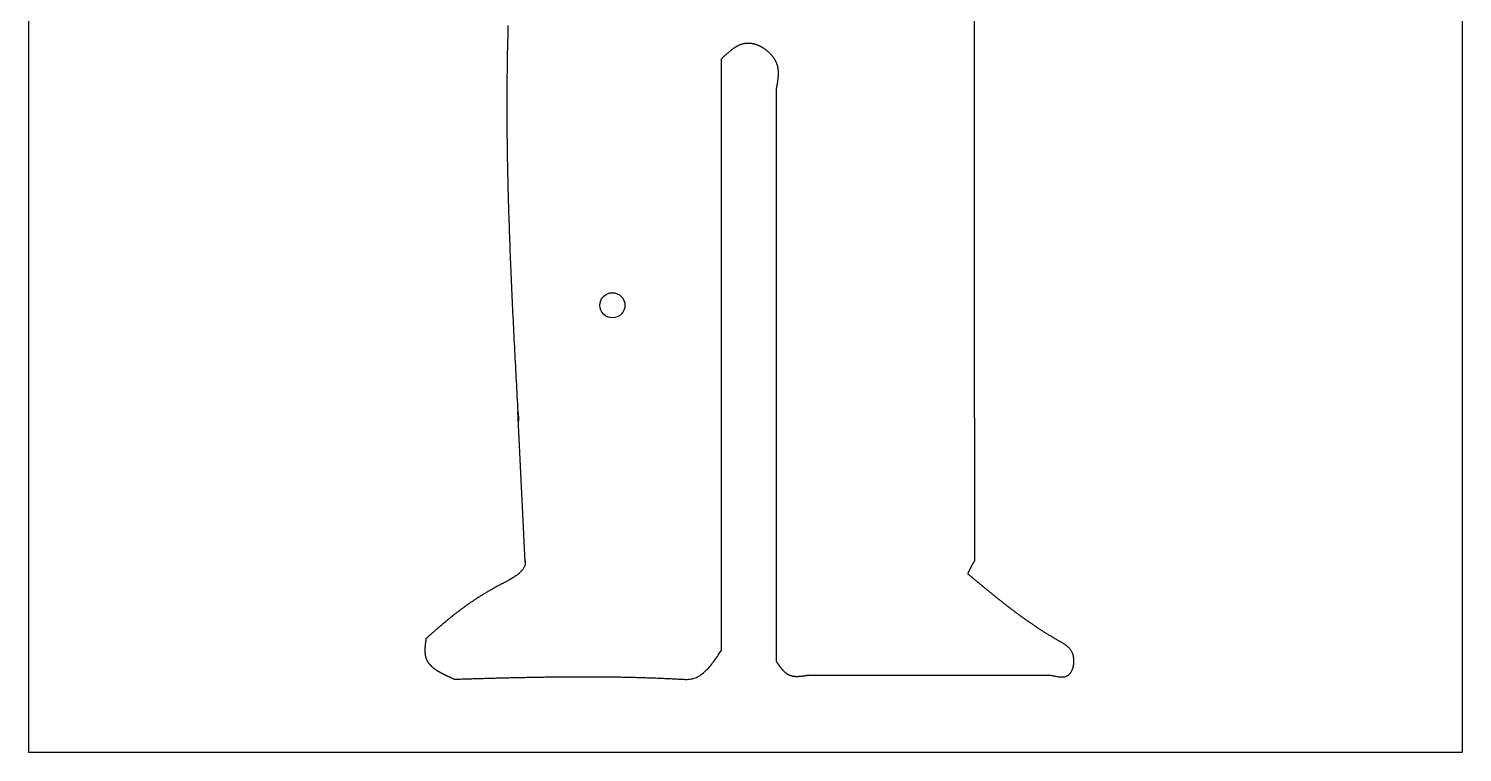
# Model space of a CAD drawing. Header units: millimetres. Extents: x 111 to 2999, y 81 to 1941.
# Drawn here: x 1313 to 1883, y 1040 to 1327 of the extents above; entities that cross this region are included whole.
import ezdxf

# ---------------------------------------------------------------- set-up
doc = ezdxf.new("R2010")
doc.units = ezdxf.units.MM
doc.layers.add('RANGO', color=6, linetype='Continuous')

msp = doc.modelspace()

# ---------------------------------------------------------------- linework, layer by layer
for p, q in [((1688.79, 1172.58), (1688.79, 1516.53)), ((1588.01, 1315.21), (1588.01, 1079.9)), ((1609.94, 1303.42), (1609.94, 1075.72)), ((1510.18, 1115.27), (1507.19, 1175.04)), ((1688.79, 1172.58), (1688.79, 1115.72)), ((1622.93, 1070.32), (1718.68, 1070.32))]:
    msp.add_line(p, q)
msp.add_lwpolyline([(1312.73, 1939.57), (1882.73, 1939.57), (1882.73, 1039.57), (1312.73, 1039.57)], close=True)
for points in [[(1503.3, 1328.57, 0), (1503.25, 1327.04, 0), (1503.21, 1325.51, 0), (1503.17, 1323.98, 0), (1503.13, 1322.45, 0), (1503.09, 1320.92, 0), (1503.06, 1319.4, 0), (1503.03, 1317.87, 0), (1503, 1316.34, 0), (1502.97, 1314.82, 0), (1502.95, 1313.29, 0), (1502.93, 1311.76, 0), (1502.91, 1310.24, 0), (1502.89, 1308.71, 0), (1502.88, 1307.19, 0), (1502.86, 1305.66, 0), (1502.85, 1304.14, 0), (1502.84, 1302.61, 0), (1502.84, 1301.09, 0), (1502.83, 1299.56, 0), (1502.83, 1298.04, 0), (1502.83, 1296.51, 0), (1502.83, 1294.99, 0), (1502.84, 1293.47, 0), (1502.84, 1291.94, 0), (1502.85, 1290.42, 0), (1502.86, 1288.9, 0), (1502.87, 1287.37, 0), (1502.88, 1285.85, 0), (1502.9, 1284.33, 0), (1502.92, 1282.81, 0), (1502.94, 1281.28, 0), (1502.96, 1279.76, 0), (1502.98, 1278.24, 0), (1503, 1276.72, 0), (1503.03, 1275.2, 0), (1503.06, 1273.68, 0), (1503.08, 1272.16, 0), (1503.12, 1270.64, 0), (1503.15, 1269.11, 0), (1503.18, 1267.59, 0), (1503.22, 1266.07, 0), (1503.25, 1264.55, 0), (1503.29, 1263.03, 0), (1503.33, 1261.51, 0), (1503.37, 1259.99, 0), (1503.42, 1258.47, 0), (1503.46, 1256.95, 0), (1503.5, 1255.44, 0), (1503.55, 1253.92, 0), (1503.6, 1252.4, 0), (1503.65, 1250.88, 0), (1503.7, 1249.36, 0), (1503.75, 1247.84, 0), (1503.8, 1246.32, 0), (1503.86, 1244.8, 0), (1503.91, 1243.29, 0), (1503.97, 1241.77, 0), (1504.03, 1240.25, 0), (1504.09, 1238.73, 0), (1504.15, 1237.21, 0), (1504.21, 1235.7, 0), (1504.27, 1234.18, 0), (1504.33, 1232.66, 0), (1504.39, 1231.14, 0), (1504.46, 1229.62, 0), (1504.52, 1228.11, 0), (1504.59, 1226.59, 0), (1504.66, 1225.07, 0), (1504.73, 1223.56, 0), (1504.8, 1222.04, 0), (1504.86, 1220.52, 0), (1504.94, 1219.01, 0), (1505.01, 1217.49, 0), (1505.08, 1215.97, 0), (1505.15, 1214.46, 0), (1505.22, 1212.94, 0), (1505.3, 1211.42, 0), (1505.37, 1209.91, 0), (1505.45, 1208.39, 0), (1505.52, 1206.87, 0), (1505.6, 1205.36, 0), (1505.68, 1203.84, 0), (1505.75, 1202.33, 0), (1505.83, 1200.81, 0), (1505.91, 1199.29, 0), (1505.99, 1197.78, 0), (1506.07, 1196.26, 0), (1506.14, 1194.75, 0), (1506.22, 1193.23, 0), (1506.3, 1191.71, 0), (1506.38, 1190.2, 0), (1506.46, 1188.68, 0), (1506.54, 1187.17, 0), (1506.62, 1185.65, 0), (1506.71, 1184.14, 0), (1506.79, 1182.62, 0), (1506.87, 1181.1, 0), (1506.95, 1179.59, 0), (1507.03, 1178.07, 0), (1507.11, 1176.56, 0), (1507.19, 1175.04, 0)], [(1588.02, 1315.22, 0), (1588.17, 1315.36, 0), (1588.32, 1315.51, 0), (1588.48, 1315.66, 0), (1588.63, 1315.8, 0), (1588.78, 1315.95, 0), (1588.94, 1316.09, 0), (1589.09, 1316.24, 0), (1589.24, 1316.38, 0), (1589.4, 1316.53, 0), (1589.55, 1316.67, 0), (1589.7, 1316.81, 0), (1589.86, 1316.95, 0), (1590.01, 1317.1, 0), (1590.17, 1317.24, 0), (1590.32, 1317.38, 0), (1590.48, 1317.51, 0), (1590.63, 1317.65, 0), (1590.79, 1317.79, 0), (1590.94, 1317.92, 0), (1591.1, 1318.06, 0), (1591.25, 1318.19, 0), (1591.41, 1318.32, 0), (1591.57, 1318.45, 0), (1591.72, 1318.58, 0), (1591.88, 1318.7, 0), (1592.04, 1318.83, 0), (1592.2, 1318.95, 0), (1592.36, 1319.07, 0), (1592.51, 1319.19, 0), (1592.67, 1319.31, 0), (1592.83, 1319.42, 0), (1592.99, 1319.53, 0), (1593.16, 1319.64, 0), (1593.32, 1319.75, 0), (1593.48, 1319.86, 0), (1593.64, 1319.96, 0), (1593.8, 1320.06, 0), (1593.97, 1320.16, 0), (1594.13, 1320.26, 0), (1594.3, 1320.35, 0), (1594.46, 1320.44, 0), (1594.63, 1320.53, 0), (1594.79, 1320.61, 0), (1594.96, 1320.7, 0), (1595.13, 1320.78, 0), (1595.3, 1320.85, 0), (1595.47, 1320.92, 0), (1595.64, 1320.99, 0), (1595.81, 1321.06, 0), (1595.98, 1321.12, 0), (1596.15, 1321.18, 0), (1596.32, 1321.24, 0), (1596.5, 1321.29, 0), (1596.67, 1321.34, 0), (1596.85, 1321.39, 0), (1597.02, 1321.43, 0), (1597.2, 1321.47, 0), (1597.38, 1321.5, 0), (1597.56, 1321.53, 0), (1597.74, 1321.56, 0), (1597.92, 1321.58, 0), (1598.1, 1321.6, 0), (1598.28, 1321.61, 0), (1598.46, 1321.62, 0), (1598.65, 1321.63, 0), (1598.83, 1321.63, 0), (1599.02, 1321.62, 0), (1599.2, 1321.61, 0), (1599.39, 1321.6, 0), (1599.58, 1321.59, 0), (1599.77, 1321.57, 0), (1599.96, 1321.54, 0), (1600.15, 1321.51, 0), (1600.34, 1321.48, 0), (1600.53, 1321.45, 0), (1600.72, 1321.41, 0), (1600.91, 1321.36, 0), (1601.1, 1321.32, 0), (1601.29, 1321.27, 0), (1601.48, 1321.21, 0), (1601.67, 1321.15, 0), (1601.86, 1321.09, 0), (1602.05, 1321.03, 0), (1602.24, 1320.96, 0), (1602.43, 1320.89, 0), (1602.62, 1320.81, 0), (1602.81, 1320.73, 0), (1602.99, 1320.65, 0), (1603.18, 1320.57, 0), (1603.37, 1320.48, 0), (1603.55, 1320.39, 0), (1603.74, 1320.3, 0), (1603.92, 1320.2, 0), (1604.1, 1320.1, 0), (1604.28, 1320, 0), (1604.46, 1319.89, 0), (1604.64, 1319.78, 0), (1604.82, 1319.67, 0), (1604.99, 1319.56, 0), (1605.17, 1319.44, 0), (1605.34, 1319.32, 0), (1605.51, 1319.2, 0), (1605.68, 1319.08, 0), (1605.85, 1318.95, 0), (1606.02, 1318.82, 0), (1606.18, 1318.69, 0), (1606.35, 1318.56, 0), (1606.51, 1318.43, 0), (1606.67, 1318.29, 0), (1606.82, 1318.15, 0), (1606.98, 1318.01, 0), (1607.13, 1317.86, 0), (1607.28, 1317.72, 0), (1607.42, 1317.57, 0), (1607.57, 1317.42, 0), (1607.71, 1317.27, 0), (1607.85, 1317.12, 0), (1607.99, 1316.96, 0), (1608.12, 1316.81, 0), (1608.25, 1316.65, 0), (1608.38, 1316.49, 0), (1608.51, 1316.33, 0), (1608.63, 1316.16, 0), (1608.75, 1316, 0), (1608.87, 1315.83, 0), (1608.98, 1315.67, 0), (1609.09, 1315.5, 0), (1609.19, 1315.33, 0), (1609.3, 1315.16, 0), (1609.4, 1314.99, 0), (1609.49, 1314.82, 0), (1609.58, 1314.64, 0), (1609.67, 1314.47, 0), (1609.76, 1314.29, 0), (1609.84, 1314.12, 0), (1609.92, 1313.94, 0), (1609.99, 1313.76, 0), (1610.06, 1313.58, 0), (1610.12, 1313.4, 0), (1610.18, 1313.22, 0), (1610.24, 1313.04, 0), (1610.29, 1312.86, 0), (1610.34, 1312.68, 0), (1610.39, 1312.5, 0), (1610.43, 1312.31, 0), (1610.47, 1312.13, 0), (1610.51, 1311.95, 0), (1610.54, 1311.76, 0), (1610.57, 1311.57, 0), (1610.6, 1311.39, 0), (1610.62, 1311.2, 0), (1610.64, 1311.01, 0), (1610.66, 1310.83, 0), (1610.68, 1310.64, 0), (1610.69, 1310.45, 0), (1610.7, 1310.26, 0), (1610.71, 1310.07, 0), (1610.71, 1309.88, 0), (1610.71, 1309.69, 0), (1610.71, 1309.5, 0), (1610.71, 1309.3, 0), (1610.71, 1309.11, 0), (1610.7, 1308.92, 0), (1610.69, 1308.73, 0), (1610.68, 1308.53, 0), (1610.67, 1308.34, 0), (1610.65, 1308.15, 0), (1610.64, 1307.95, 0), (1610.62, 1307.76, 0), (1610.6, 1307.56, 0), (1610.58, 1307.37, 0), (1610.56, 1307.17, 0), (1610.53, 1306.97, 0), (1610.51, 1306.78, 0), (1610.48, 1306.58, 0), (1610.45, 1306.39, 0), (1610.42, 1306.19, 0), (1610.39, 1305.99, 0), (1610.36, 1305.79, 0), (1610.33, 1305.6, 0), (1610.3, 1305.4, 0), (1610.27, 1305.2, 0), (1610.23, 1305, 0), (1610.2, 1304.81, 0), (1610.16, 1304.61, 0), (1610.13, 1304.41, 0), (1610.09, 1304.21, 0), (1610.05, 1304.01, 0), (1610.02, 1303.82, 0), (1609.98, 1303.62, 0), (1609.95, 1303.42, 0)], [(1507.19, 1175.04, 0), (1507.2, 1175.01, 0), (1507.2, 1174.97, 0), (1507.21, 1174.94, 0), (1507.21, 1174.91, 0), (1507.22, 1174.87, 0), (1507.22, 1174.84, 0), (1507.23, 1174.81, 0), (1507.23, 1174.78, 0), (1507.24, 1174.74, 0), (1507.24, 1174.71, 0), (1507.24, 1174.68, 0), (1507.25, 1174.64, 0), (1507.25, 1174.61, 0), (1507.26, 1174.58, 0), (1507.26, 1174.54, 0), (1507.27, 1174.51, 0), (1507.27, 1174.48, 0), (1507.28, 1174.44, 0), (1507.28, 1174.41, 0), (1507.29, 1174.38, 0), (1507.29, 1174.34, 0), (1507.3, 1174.31, 0), (1507.3, 1174.28, 0), (1507.3, 1174.25, 0), (1507.31, 1174.21, 0), (1507.31, 1174.18, 0), (1507.32, 1174.15, 0), (1507.32, 1174.11, 0), (1507.33, 1174.08, 0), (1507.33, 1174.05, 0), (1507.33, 1174.02, 0), (1507.34, 1173.98, 0), (1507.34, 1173.95, 0), (1507.35, 1173.92, 0), (1507.35, 1173.89, 0), (1507.36, 1173.85, 0), (1507.36, 1173.82, 0), (1507.36, 1173.79, 0), (1507.37, 1173.76, 0), (1507.37, 1173.72, 0), (1507.37, 1173.69, 0), (1507.38, 1173.66, 0), (1507.38, 1173.63, 0), (1507.39, 1173.6, 0), (1507.39, 1173.56, 0), (1507.39, 1173.53, 0), (1507.4, 1173.5, 0), (1507.4, 1173.47, 0), (1507.4, 1173.44, 0), (1507.41, 1173.4, 0), (1507.41, 1173.37, 0), (1507.41, 1173.34, 0), (1507.42, 1173.31, 0), (1507.42, 1173.28, 0), (1507.42, 1173.25, 0), (1507.42, 1173.22, 0), (1507.43, 1173.18, 0), (1507.43, 1173.15, 0), (1507.43, 1173.12, 0), (1507.44, 1173.09, 0), (1507.44, 1173.06, 0), (1507.44, 1173.03, 0), (1507.44, 1173, 0), (1507.44, 1172.97, 0), (1507.45, 1172.94, 0), (1507.45, 1172.91, 0), (1507.45, 1172.88, 0), (1507.45, 1172.85, 0), (1507.46, 1172.82, 0), (1507.46, 1172.79, 0), (1507.46, 1172.76, 0), (1507.46, 1172.73, 0), (1507.46, 1172.7, 0), (1507.46, 1172.67, 0), (1507.47, 1172.64, 0), (1507.47, 1172.61, 0), (1507.47, 1172.58, 0), (1507.47, 1172.55, 0), (1507.47, 1172.52, 0), (1507.47, 1172.49, 0), (1507.47, 1172.46, 0), (1507.47, 1172.43, 0), (1507.47, 1172.4, 0), (1507.47, 1172.37, 0), (1507.47, 1172.35, 0), (1507.47, 1172.32, 0), (1507.47, 1172.29, 0), (1507.47, 1172.26, 0), (1507.47, 1172.23, 0), (1507.47, 1172.2, 0), (1507.47, 1172.18, 0), (1507.47, 1172.15, 0), (1507.47, 1172.12, 0), (1507.47, 1172.09, 0), (1507.47, 1172.07, 0), (1507.47, 1172.04, 0), (1507.47, 1172.01, 0), (1507.47, 1171.98, 0), (1507.47, 1171.96, 0), (1507.47, 1171.93, 0), (1507.47, 1171.9, 0), (1507.46, 1171.88, 0), (1507.46, 1171.85, 0), (1507.46, 1171.82, 0), (1507.46, 1171.8, 0), (1507.46, 1171.77, 0), (1507.45, 1171.75, 0), (1507.45, 1171.72, 0), (1507.45, 1171.7, 0), (1507.45, 1171.67, 0), (1507.44, 1171.64, 0), (1507.44, 1171.62, 0), (1507.44, 1171.59, 0), (1507.44, 1171.57, 0), (1507.43, 1171.54, 0), (1507.43, 1171.52, 0), (1507.43, 1171.5, 0), (1507.42, 1171.47, 0), (1507.42, 1171.45, 0), (1507.41, 1171.42, 0), (1507.41, 1171.4, 0), (1507.41, 1171.38, 0), (1507.4, 1171.35, 0), (1507.4, 1171.33, 0), (1507.39, 1171.31, 0), (1507.39, 1171.28, 0), (1507.38, 1171.26, 0)], [(1510.17, 1115.64, 0), (1510.18, 1115.36, 0), (1510.18, 1115.08, 0), (1510.16, 1114.81, 0), (1510.13, 1114.54, 0), (1510.08, 1114.27, 0), (1510.01, 1114.01, 0), (1509.93, 1113.76, 0), (1509.84, 1113.5, 0), (1509.73, 1113.26, 0), (1509.6, 1113.01, 0), (1509.46, 1112.77, 0), (1509.31, 1112.53, 0), (1509.15, 1112.3, 0), (1508.97, 1112.07, 0), (1508.79, 1111.84, 0), (1508.59, 1111.61, 0), (1508.38, 1111.39, 0), (1508.16, 1111.17, 0), (1507.93, 1110.96, 0), (1507.69, 1110.75, 0), (1507.44, 1110.53, 0), (1507.18, 1110.33, 0), (1506.91, 1110.12, 0), (1506.64, 1109.92, 0), (1506.36, 1109.72, 0), (1506.07, 1109.52, 0), (1505.77, 1109.32, 0), (1505.47, 1109.12, 0), (1505.16, 1108.93, 0), (1504.85, 1108.74, 0), (1504.53, 1108.55, 0), (1504.21, 1108.36, 0), (1503.89, 1108.17, 0), (1503.56, 1107.99, 0), (1503.22, 1107.8, 0), (1502.89, 1107.62, 0), (1502.55, 1107.43, 0), (1502.21, 1107.25, 0), (1501.87, 1107.07, 0), (1501.53, 1106.89, 0), (1501.19, 1106.71, 0), (1500.84, 1106.53, 0), (1500.5, 1106.35, 0), (1500.16, 1106.17, 0), (1499.82, 1105.99, 0), (1499.48, 1105.81, 0), (1499.14, 1105.63, 0), (1498.81, 1105.45, 0), (1498.48, 1105.27, 0), (1498.15, 1105.09, 0), (1497.82, 1104.91, 0), (1497.49, 1104.73, 0), (1497.17, 1104.55, 0), (1496.85, 1104.37, 0), (1496.53, 1104.18, 0), (1496.21, 1104, 0), (1495.89, 1103.82, 0), (1495.58, 1103.64, 0), (1495.27, 1103.46, 0), (1494.96, 1103.28, 0), (1494.65, 1103.09, 0), (1494.34, 1102.91, 0), (1494.04, 1102.73, 0), (1493.74, 1102.55, 0), (1493.44, 1102.36, 0), (1493.14, 1102.18, 0), (1492.84, 1102, 0), (1492.55, 1101.82, 0), (1492.25, 1101.63, 0), (1491.96, 1101.45, 0), (1491.67, 1101.27, 0), (1491.38, 1101.08, 0), (1491.1, 1100.9, 0), (1490.81, 1100.72, 0), (1490.53, 1100.53, 0), (1490.25, 1100.35, 0), (1489.97, 1100.16, 0), (1489.69, 1099.98, 0), (1489.42, 1099.79, 0), (1489.14, 1099.61, 0), (1488.87, 1099.42, 0), (1488.59, 1099.24, 0), (1488.32, 1099.05, 0), (1488.06, 1098.87, 0), (1487.79, 1098.68, 0), (1487.52, 1098.5, 0), (1487.26, 1098.31, 0), (1486.99, 1098.13, 0), (1486.73, 1097.94, 0), (1486.47, 1097.76, 0), (1486.21, 1097.57, 0), (1485.96, 1097.39, 0), (1485.7, 1097.2, 0), (1485.44, 1097.01, 0), (1485.19, 1096.83, 0), (1484.94, 1096.64, 0), (1484.69, 1096.45, 0), (1484.44, 1096.27, 0), (1484.19, 1096.08, 0), (1483.94, 1095.89, 0), (1483.69, 1095.71, 0), (1483.45, 1095.52, 0), (1483.2, 1095.33, 0), (1482.96, 1095.15, 0), (1482.72, 1094.96, 0), (1482.47, 1094.77, 0), (1482.23, 1094.58, 0), (1481.99, 1094.4, 0), (1481.76, 1094.21, 0), (1481.52, 1094.02, 0), (1481.28, 1093.84, 0), (1481.05, 1093.65, 0), (1480.81, 1093.46, 0), (1480.58, 1093.27, 0), (1480.35, 1093.08, 0), (1480.12, 1092.9, 0), (1479.88, 1092.71, 0), (1479.65, 1092.52, 0), (1479.42, 1092.33, 0), (1479.2, 1092.14, 0), (1478.97, 1091.96, 0), (1478.74, 1091.77, 0), (1478.51, 1091.58, 0), (1478.29, 1091.39, 0), (1478.06, 1091.2, 0), (1477.84, 1091.01, 0), (1477.62, 1090.82, 0), (1477.39, 1090.64, 0), (1477.17, 1090.45, 0), (1476.95, 1090.26, 0), (1476.73, 1090.07, 0), (1476.51, 1089.88, 0), (1476.29, 1089.69, 0), (1476.07, 1089.5, 0), (1475.85, 1089.31, 0), (1475.63, 1089.13, 0), (1475.41, 1088.94, 0), (1475.19, 1088.75, 0), (1474.98, 1088.56, 0), (1474.76, 1088.37, 0), (1474.54, 1088.18, 0), (1474.32, 1087.99, 0), (1474.11, 1087.8, 0), (1473.89, 1087.61, 0), (1473.68, 1087.42, 0), (1473.46, 1087.23, 0), (1473.25, 1087.04, 0), (1473.03, 1086.86, 0), (1472.82, 1086.67, 0), (1472.6, 1086.48, 0), (1472.39, 1086.29, 0), (1472.18, 1086.1, 0), (1471.96, 1085.91, 0), (1471.75, 1085.72, 0), (1471.54, 1085.53, 0), (1471.32, 1085.34, 0), (1471.11, 1085.15, 0), (1470.89, 1084.96, 0), (1470.68, 1084.77, 0)], [(1688.79, 1115.73, 0), (1688.77, 1115.69, 0), (1688.75, 1115.66, 0), (1688.72, 1115.62, 0), (1688.7, 1115.59, 0), (1688.67, 1115.55, 0), (1688.65, 1115.51, 0), (1688.63, 1115.48, 0), (1688.6, 1115.44, 0), (1688.58, 1115.41, 0), (1688.56, 1115.37, 0), (1688.53, 1115.33, 0), (1688.51, 1115.3, 0), (1688.49, 1115.26, 0), (1688.46, 1115.22, 0), (1688.44, 1115.18, 0), (1688.42, 1115.15, 0), (1688.39, 1115.11, 0), (1688.37, 1115.07, 0), (1688.35, 1115.04, 0), (1688.32, 1115, 0), (1688.3, 1114.96, 0), (1688.28, 1114.92, 0), (1688.26, 1114.89, 0), (1688.23, 1114.85, 0), (1688.21, 1114.81, 0), (1688.19, 1114.77, 0), (1688.17, 1114.73, 0), (1688.14, 1114.69, 0), (1688.12, 1114.66, 0), (1688.1, 1114.62, 0), (1688.08, 1114.58, 0), (1688.05, 1114.54, 0), (1688.03, 1114.5, 0), (1688.01, 1114.46, 0), (1687.99, 1114.42, 0), (1687.96, 1114.39, 0), (1687.94, 1114.35, 0), (1687.92, 1114.31, 0), (1687.9, 1114.27, 0), (1687.88, 1114.23, 0), (1687.85, 1114.19, 0), (1687.83, 1114.15, 0), (1687.81, 1114.11, 0), (1687.79, 1114.07, 0), (1687.77, 1114.03, 0), (1687.74, 1113.99, 0), (1687.72, 1113.95, 0), (1687.7, 1113.91, 0), (1687.68, 1113.87, 0), (1687.66, 1113.83, 0), (1687.64, 1113.79, 0), (1687.61, 1113.75, 0), (1687.59, 1113.71, 0), (1687.57, 1113.67, 0), (1687.55, 1113.63, 0), (1687.53, 1113.59, 0), (1687.51, 1113.55, 0), (1687.49, 1113.51, 0), (1687.46, 1113.47, 0), (1687.44, 1113.43, 0), (1687.42, 1113.38, 0), (1687.4, 1113.34, 0), (1687.38, 1113.3, 0), (1687.36, 1113.26, 0), (1687.34, 1113.22, 0), (1687.32, 1113.18, 0), (1687.29, 1113.14, 0), (1687.27, 1113.1, 0), (1687.25, 1113.06, 0), (1687.23, 1113.01, 0), (1687.21, 1112.97, 0), (1687.19, 1112.93, 0), (1687.17, 1112.89, 0), (1687.15, 1112.85, 0), (1687.13, 1112.81, 0), (1687.11, 1112.77, 0), (1687.08, 1112.72, 0), (1687.06, 1112.68, 0), (1687.04, 1112.64, 0), (1687.02, 1112.6, 0), (1687, 1112.56, 0), (1686.98, 1112.51, 0), (1686.96, 1112.47, 0), (1686.94, 1112.43, 0), (1686.92, 1112.39, 0), (1686.9, 1112.35, 0), (1686.88, 1112.3, 0), (1686.86, 1112.26, 0), (1686.84, 1112.22, 0), (1686.82, 1112.18, 0), (1686.79, 1112.13, 0), (1686.77, 1112.09, 0), (1686.75, 1112.05, 0), (1686.73, 1112.01, 0), (1686.71, 1111.97, 0), (1686.69, 1111.92, 0), (1686.67, 1111.88, 0), (1686.65, 1111.84, 0), (1686.63, 1111.8, 0), (1686.61, 1111.75, 0), (1686.59, 1111.71, 0), (1686.57, 1111.67, 0), (1686.55, 1111.63, 0), (1686.53, 1111.58, 0), (1686.51, 1111.54, 0), (1686.49, 1111.5, 0), (1686.47, 1111.45, 0), (1686.45, 1111.41, 0), (1686.43, 1111.37, 0), (1686.41, 1111.33, 0), (1686.39, 1111.28, 0), (1686.36, 1111.24, 0), (1686.34, 1111.2, 0), (1686.32, 1111.15, 0), (1686.3, 1111.11, 0), (1686.28, 1111.07, 0), (1686.26, 1111.03, 0), (1686.24, 1110.98, 0), (1686.22, 1110.94, 0), (1686.2, 1110.9, 0), (1686.18, 1110.85, 0), (1686.16, 1110.81, 0), (1686.14, 1110.77, 0), (1686.12, 1110.73, 0), (1686.1, 1110.68, 0), (1686.08, 1110.64, 0), (1686.06, 1110.6, 0)], [(1718.68, 1070.33, 0), (1719.03, 1070.24, 0), (1719.38, 1070.16, 0), (1719.73, 1070.08, 0), (1720.08, 1070.01, 0), (1720.43, 1069.93, 0), (1720.78, 1069.86, 0), (1721.12, 1069.8, 0), (1721.46, 1069.74, 0), (1721.8, 1069.69, 0), (1722.13, 1069.64, 0), (1722.45, 1069.61, 0), (1722.78, 1069.58, 0), (1723.09, 1069.56, 0), (1723.41, 1069.56, 0), (1723.71, 1069.56, 0), (1724.01, 1069.58, 0), (1724.3, 1069.61, 0), (1724.59, 1069.65, 0), (1724.86, 1069.71, 0), (1725.13, 1069.79, 0), (1725.39, 1069.88, 0), (1725.64, 1069.99, 0), (1725.87, 1070.11, 0), (1726.1, 1070.26, 0), (1726.32, 1070.42, 0), (1726.53, 1070.61, 0), (1726.73, 1070.81, 0), (1726.91, 1071.03, 0), (1727.08, 1071.27, 0), (1727.25, 1071.52, 0), (1727.4, 1071.78, 0), (1727.54, 1072.06, 0), (1727.67, 1072.35, 0), (1727.78, 1072.65, 0), (1727.89, 1072.96, 0), (1727.98, 1073.28, 0), (1728.07, 1073.61, 0), (1728.14, 1073.95, 0), (1728.19, 1074.29, 0), (1728.24, 1074.63, 0), (1728.27, 1074.98, 0), (1728.3, 1075.33, 0), (1728.31, 1075.68, 0), (1728.3, 1076.03, 0), (1728.29, 1076.38, 0), (1728.26, 1076.73, 0), (1728.22, 1077.07, 0), (1728.17, 1077.41, 0), (1728.11, 1077.75, 0), (1728.03, 1078.08, 0), (1727.94, 1078.4, 0), (1727.84, 1078.71, 0), (1727.72, 1079.02, 0), (1727.59, 1079.31, 0), (1727.45, 1079.59, 0), (1727.3, 1079.86, 0), (1727.13, 1080.12, 0), (1726.95, 1080.37, 0), (1726.77, 1080.62, 0), (1726.57, 1080.85, 0), (1726.36, 1081.07, 0), (1726.14, 1081.29, 0), (1725.92, 1081.5, 0), (1725.69, 1081.7, 0), (1725.45, 1081.9, 0), (1725.2, 1082.09, 0), (1724.95, 1082.27, 0), (1724.69, 1082.45, 0), (1724.43, 1082.63, 0), (1724.17, 1082.8, 0), (1723.9, 1082.97, 0), (1723.62, 1083.13, 0), (1723.35, 1083.29, 0), (1723.07, 1083.46, 0), (1722.79, 1083.62, 0), (1722.51, 1083.78, 0), (1722.23, 1083.94, 0), (1721.95, 1084.09, 0), (1721.68, 1084.25, 0), (1721.4, 1084.42, 0), (1721.12, 1084.58, 0), (1720.84, 1084.74, 0), (1720.57, 1084.9, 0), (1720.29, 1085.06, 0), (1720.02, 1085.23, 0), (1719.74, 1085.39, 0), (1719.47, 1085.55, 0), (1719.2, 1085.72, 0), (1718.93, 1085.88, 0), (1718.65, 1086.05, 0), (1718.38, 1086.21, 0), (1718.11, 1086.38, 0), (1717.84, 1086.54, 0), (1717.57, 1086.71, 0), (1717.3, 1086.88, 0), (1717.04, 1087.05, 0), (1716.77, 1087.21, 0), (1716.5, 1087.38, 0), (1716.23, 1087.55, 0), (1715.97, 1087.72, 0), (1715.7, 1087.89, 0), (1715.44, 1088.06, 0), (1715.17, 1088.23, 0), (1714.91, 1088.4, 0), (1714.65, 1088.57, 0), (1714.38, 1088.74, 0), (1714.12, 1088.92, 0), (1713.86, 1089.09, 0), (1713.6, 1089.26, 0), (1713.34, 1089.43, 0), (1713.08, 1089.61, 0), (1712.82, 1089.78, 0), (1712.56, 1089.96, 0), (1712.3, 1090.13, 0), (1712.04, 1090.31, 0), (1711.78, 1090.48, 0), (1711.53, 1090.66, 0), (1711.27, 1090.83, 0), (1711.01, 1091.01, 0), (1710.76, 1091.19, 0), (1710.5, 1091.36, 0), (1710.25, 1091.54, 0), (1709.99, 1091.72, 0), (1709.74, 1091.9, 0), (1709.49, 1092.07, 0), (1709.23, 1092.25, 0), (1708.98, 1092.43, 0), (1708.73, 1092.61, 0), (1708.48, 1092.79, 0), (1708.22, 1092.97, 0), (1707.97, 1093.15, 0), (1707.72, 1093.33, 0), (1707.47, 1093.51, 0), (1707.22, 1093.69, 0), (1706.97, 1093.87, 0), (1706.72, 1094.06, 0), (1706.48, 1094.24, 0), (1706.23, 1094.42, 0), (1705.98, 1094.6, 0), (1705.73, 1094.79, 0), (1705.48, 1094.97, 0), (1705.24, 1095.15, 0), (1704.99, 1095.34, 0), (1704.75, 1095.52, 0), (1704.5, 1095.7, 0), (1704.25, 1095.89, 0), (1704.01, 1096.07, 0), (1703.77, 1096.26, 0), (1703.52, 1096.44, 0), (1703.28, 1096.63, 0), (1703.03, 1096.81, 0), (1702.79, 1097, 0), (1702.55, 1097.19, 0), (1702.3, 1097.37, 0), (1702.06, 1097.56, 0), (1701.82, 1097.75, 0), (1701.58, 1097.93, 0), (1701.34, 1098.12, 0), (1701.1, 1098.31, 0), (1700.85, 1098.5, 0), (1700.61, 1098.68, 0), (1700.37, 1098.87, 0), (1700.13, 1099.06, 0), (1699.89, 1099.25, 0), (1699.65, 1099.44, 0), (1699.41, 1099.63, 0), (1699.18, 1099.81, 0), (1698.94, 1100, 0), (1698.7, 1100.19, 0), (1698.46, 1100.38, 0), (1698.22, 1100.57, 0), (1697.98, 1100.76, 0), (1697.75, 1100.95, 0), (1697.51, 1101.14, 0), (1697.27, 1101.33, 0), (1697.04, 1101.52, 0), (1696.8, 1101.71, 0), (1696.56, 1101.91, 0), (1696.33, 1102.1, 0), (1696.09, 1102.29, 0), (1695.85, 1102.48, 0), (1695.62, 1102.67, 0), (1695.38, 1102.86, 0), (1695.15, 1103.05, 0), (1694.91, 1103.25, 0), (1694.68, 1103.44, 0), (1694.44, 1103.63, 0), (1694.21, 1103.82, 0), (1693.97, 1104.01, 0), (1693.74, 1104.21, 0), (1693.5, 1104.4, 0), (1693.27, 1104.59, 0), (1693.04, 1104.78, 0), (1692.8, 1104.98, 0), (1692.57, 1105.17, 0), (1692.34, 1105.36, 0), (1692.1, 1105.56, 0), (1691.87, 1105.75, 0), (1691.64, 1105.94, 0), (1691.4, 1106.14, 0), (1691.17, 1106.33, 0), (1690.94, 1106.52, 0), (1690.7, 1106.72, 0), (1690.47, 1106.91, 0), (1690.24, 1107.1, 0), (1690.01, 1107.3, 0), (1689.77, 1107.49, 0), (1689.54, 1107.69, 0), (1689.31, 1107.88, 0), (1689.08, 1108.07, 0), (1688.84, 1108.27, 0), (1688.61, 1108.46, 0), (1688.38, 1108.66, 0), (1688.15, 1108.85, 0), (1687.92, 1109.04, 0), (1687.68, 1109.24, 0), (1687.45, 1109.43, 0), (1687.22, 1109.63, 0), (1686.99, 1109.82, 0), (1686.76, 1110.01, 0), (1686.52, 1110.21, 0), (1686.29, 1110.4, 0), (1686.06, 1110.6, 0)], [(1470.68, 1084.77, 0), (1470.66, 1084.63, 0), (1470.64, 1084.48, 0), (1470.62, 1084.33, 0), (1470.6, 1084.18, 0), (1470.58, 1084.04, 0), (1470.57, 1083.89, 0), (1470.55, 1083.74, 0), (1470.53, 1083.6, 0), (1470.51, 1083.45, 0), (1470.49, 1083.3, 0), (1470.48, 1083.16, 0), (1470.46, 1083.01, 0), (1470.44, 1082.87, 0), (1470.43, 1082.72, 0), (1470.41, 1082.58, 0), (1470.4, 1082.43, 0), (1470.38, 1082.29, 0), (1470.37, 1082.14, 0), (1470.35, 1082, 0), (1470.34, 1081.85, 0), (1470.33, 1081.71, 0), (1470.32, 1081.57, 0), (1470.31, 1081.43, 0), (1470.3, 1081.28, 0), (1470.29, 1081.14, 0), (1470.28, 1081, 0), (1470.28, 1080.86, 0), (1470.27, 1080.72, 0), (1470.27, 1080.58, 0), (1470.26, 1080.44, 0), (1470.26, 1080.3, 0), (1470.26, 1080.17, 0), (1470.26, 1080.03, 0), (1470.26, 1079.89, 0), (1470.27, 1079.76, 0), (1470.27, 1079.62, 0), (1470.27, 1079.49, 0), (1470.28, 1079.35, 0), (1470.29, 1079.22, 0), (1470.3, 1079.09, 0), (1470.31, 1078.96, 0), (1470.32, 1078.82, 0), (1470.34, 1078.69, 0), (1470.35, 1078.56, 0), (1470.37, 1078.44, 0), (1470.39, 1078.31, 0), (1470.41, 1078.18, 0), (1470.43, 1078.06, 0), (1470.46, 1077.93, 0), (1470.48, 1077.81, 0), (1470.51, 1077.68, 0), (1470.54, 1077.56, 0), (1470.57, 1077.44, 0), (1470.6, 1077.32, 0), (1470.64, 1077.2, 0), (1470.68, 1077.08, 0), (1470.72, 1076.96, 0), (1470.76, 1076.85, 0), (1470.8, 1076.73, 0), (1470.85, 1076.62, 0), (1470.9, 1076.5, 0), (1470.95, 1076.39, 0), (1471, 1076.28, 0), (1471.05, 1076.17, 0), (1471.11, 1076.06, 0), (1471.17, 1075.95, 0), (1471.23, 1075.85, 0), (1471.29, 1075.74, 0), (1471.35, 1075.63, 0), (1471.42, 1075.53, 0), (1471.48, 1075.43, 0), (1471.55, 1075.32, 0), (1471.62, 1075.22, 0), (1471.69, 1075.12, 0), (1471.77, 1075.02, 0), (1471.84, 1074.92, 0), (1471.92, 1074.82, 0), (1472, 1074.73, 0), (1472.08, 1074.63, 0), (1472.16, 1074.53, 0), (1472.25, 1074.44, 0), (1472.33, 1074.34, 0), (1472.42, 1074.25, 0), (1472.51, 1074.16, 0), (1472.6, 1074.07, 0), (1472.69, 1073.97, 0), (1472.78, 1073.88, 0), (1472.88, 1073.79, 0), (1472.97, 1073.71, 0), (1473.07, 1073.62, 0), (1473.17, 1073.53, 0), (1473.27, 1073.44, 0), (1473.37, 1073.36, 0), (1473.47, 1073.27, 0), (1473.58, 1073.19, 0), (1473.68, 1073.1, 0), (1473.79, 1073.02, 0), (1473.9, 1072.93, 0), (1474, 1072.85, 0), (1474.11, 1072.77, 0), (1474.23, 1072.69, 0), (1474.34, 1072.61, 0), (1474.45, 1072.53, 0), (1474.57, 1072.45, 0), (1474.68, 1072.37, 0), (1474.8, 1072.29, 0), (1474.92, 1072.22, 0), (1475.04, 1072.14, 0), (1475.16, 1072.06, 0), (1475.28, 1071.99, 0), (1475.4, 1071.91, 0), (1475.53, 1071.83, 0), (1475.65, 1071.76, 0), (1475.77, 1071.69, 0), (1475.9, 1071.61, 0), (1476.03, 1071.54, 0), (1476.16, 1071.47, 0), (1476.28, 1071.39, 0), (1476.41, 1071.32, 0), (1476.54, 1071.25, 0), (1476.68, 1071.18, 0), (1476.81, 1071.11, 0), (1476.94, 1071.04, 0), (1477.07, 1070.97, 0), (1477.21, 1070.9, 0), (1477.34, 1070.83, 0), (1477.48, 1070.76, 0), (1477.61, 1070.69, 0), (1477.75, 1070.62, 0), (1477.89, 1070.55, 0), (1478.03, 1070.49, 0), (1478.16, 1070.42, 0), (1478.3, 1070.35, 0), (1478.44, 1070.28, 0), (1478.58, 1070.22, 0), (1478.72, 1070.15, 0), (1478.86, 1070.08, 0), (1479.01, 1070.02, 0), (1479.15, 1069.95, 0), (1479.29, 1069.89, 0), (1479.43, 1069.82, 0), (1479.58, 1069.76, 0), (1479.72, 1069.69, 0), (1479.86, 1069.63, 0), (1480.01, 1069.56, 0), (1480.15, 1069.5, 0), (1480.3, 1069.43, 0), (1480.44, 1069.37, 0), (1480.59, 1069.3, 0), (1480.73, 1069.24, 0), (1480.88, 1069.18, 0), (1481.02, 1069.11, 0), (1481.17, 1069.05, 0), (1481.31, 1068.98, 0), (1481.46, 1068.92, 0), (1481.61, 1068.86, 0), (1481.75, 1068.79, 0), (1481.9, 1068.73, 0), (1482.04, 1068.67, 0)], [(1482.04, 1068.67, 0), (1482.61, 1068.68, 0), (1483.19, 1068.7, 0), (1483.76, 1068.72, 0), (1484.33, 1068.73, 0), (1484.9, 1068.75, 0), (1485.47, 1068.76, 0), (1486.04, 1068.78, 0), (1486.61, 1068.8, 0), (1487.18, 1068.81, 0), (1487.76, 1068.83, 0), (1488.33, 1068.85, 0), (1488.9, 1068.86, 0), (1489.47, 1068.88, 0), (1490.04, 1068.89, 0), (1490.61, 1068.91, 0), (1491.18, 1068.93, 0), (1491.76, 1068.94, 0), (1492.33, 1068.96, 0), (1492.9, 1068.97, 0), (1493.47, 1068.99, 0), (1494.04, 1069.01, 0), (1494.61, 1069.02, 0), (1495.18, 1069.04, 0), (1495.76, 1069.05, 0), (1496.33, 1069.07, 0), (1496.9, 1069.08, 0), (1497.47, 1069.1, 0), (1498.04, 1069.11, 0), (1498.61, 1069.13, 0), (1499.19, 1069.14, 0), (1499.76, 1069.16, 0), (1500.33, 1069.17, 0), (1500.9, 1069.18, 0), (1501.47, 1069.2, 0), (1502.05, 1069.21, 0), (1502.62, 1069.23, 0), (1503.19, 1069.24, 0), (1503.76, 1069.25, 0), (1504.34, 1069.27, 0), (1504.91, 1069.28, 0), (1505.48, 1069.29, 0), (1506.05, 1069.31, 0), (1506.63, 1069.32, 0), (1507.2, 1069.33, 0), (1507.77, 1069.34, 0), (1508.34, 1069.36, 0), (1508.92, 1069.37, 0), (1509.49, 1069.38, 0), (1510.06, 1069.39, 0), (1510.64, 1069.4, 0), (1511.21, 1069.42, 0), (1511.78, 1069.43, 0), (1512.36, 1069.44, 0), (1512.93, 1069.45, 0), (1513.5, 1069.46, 0), (1514.08, 1069.47, 0), (1514.65, 1069.48, 0), (1515.22, 1069.49, 0), (1515.8, 1069.5, 0), (1516.37, 1069.51, 0), (1516.95, 1069.52, 0), (1517.52, 1069.52, 0), (1518.09, 1069.53, 0), (1518.67, 1069.54, 0), (1519.24, 1069.55, 0), (1519.82, 1069.56, 0), (1520.39, 1069.56, 0), (1520.97, 1069.57, 0), (1521.54, 1069.58, 0), (1522.12, 1069.59, 0), (1522.69, 1069.59, 0), (1523.27, 1069.6, 0), (1523.84, 1069.6, 0), (1524.42, 1069.61, 0), (1524.99, 1069.61, 0), (1525.57, 1069.62, 0), (1526.15, 1069.62, 0), (1526.72, 1069.63, 0), (1527.3, 1069.63, 0), (1527.87, 1069.64, 0), (1528.45, 1069.64, 0), (1529.03, 1069.64, 0), (1529.6, 1069.64, 0), (1530.18, 1069.65, 0), (1530.76, 1069.65, 0), (1531.33, 1069.65, 0), (1531.91, 1069.65, 0), (1532.49, 1069.65, 0), (1533.07, 1069.65, 0), (1533.64, 1069.65, 0), (1534.22, 1069.65, 0), (1534.8, 1069.65, 0), (1535.38, 1069.65, 0), (1535.95, 1069.65, 0), (1536.53, 1069.65, 0), (1537.11, 1069.65, 0), (1537.69, 1069.64, 0), (1538.27, 1069.64, 0), (1538.85, 1069.64, 0), (1539.43, 1069.63, 0), (1540, 1069.63, 0), (1540.58, 1069.62, 0), (1541.16, 1069.62, 0), (1541.74, 1069.61, 0), (1542.32, 1069.61, 0), (1542.9, 1069.6, 0), (1543.48, 1069.6, 0), (1544.06, 1069.59, 0), (1544.64, 1069.58, 0), (1545.22, 1069.57, 0), (1545.8, 1069.57, 0), (1546.39, 1069.56, 0), (1546.97, 1069.55, 0), (1547.55, 1069.54, 0), (1548.13, 1069.53, 0), (1548.71, 1069.52, 0), (1549.29, 1069.51, 0), (1549.88, 1069.49, 0), (1550.46, 1069.48, 0), (1551.04, 1069.47, 0), (1551.62, 1069.46, 0), (1552.21, 1069.44, 0), (1552.79, 1069.43, 0), (1553.37, 1069.41, 0), (1553.95, 1069.4, 0), (1554.54, 1069.38, 0), (1555.12, 1069.37, 0), (1555.71, 1069.35, 0), (1556.29, 1069.33, 0), (1556.87, 1069.32, 0), (1557.46, 1069.3, 0), (1558.04, 1069.28, 0), (1558.63, 1069.26, 0), (1559.21, 1069.24, 0), (1559.8, 1069.22, 0), (1560.38, 1069.2, 0), (1560.97, 1069.18, 0), (1561.56, 1069.16, 0), (1562.14, 1069.13, 0), (1562.73, 1069.11, 0), (1563.32, 1069.09, 0), (1563.9, 1069.06, 0), (1564.49, 1069.04, 0), (1565.08, 1069.01, 0), (1565.67, 1068.99, 0), (1566.25, 1068.96, 0), (1566.84, 1068.93, 0), (1567.43, 1068.9, 0), (1568.02, 1068.88, 0), (1568.61, 1068.85, 0), (1569.2, 1068.82, 0), (1569.78, 1068.79, 0), (1570.37, 1068.76, 0), (1570.96, 1068.73, 0), (1571.55, 1068.69, 0), (1572.14, 1068.66, 0), (1572.73, 1068.63, 0), (1573.32, 1068.6, 0), (1573.9, 1068.59, 0), (1574.48, 1068.59, 0), (1575.05, 1068.61, 0), (1575.61, 1068.66, 0), (1576.15, 1068.75, 0), (1576.69, 1068.86, 0), (1577.21, 1069.01, 0), (1577.72, 1069.18, 0), (1578.22, 1069.39, 0), (1578.7, 1069.62, 0), (1579.18, 1069.88, 0), (1579.65, 1070.16, 0), (1580.11, 1070.47, 0), (1580.56, 1070.8, 0), (1581, 1071.15, 0), (1581.43, 1071.53, 0), (1581.86, 1071.92, 0), (1582.28, 1072.33, 0), (1582.69, 1072.76, 0), (1583.1, 1073.2, 0), (1583.5, 1073.66, 0), (1583.89, 1074.13, 0), (1584.28, 1074.62, 0), (1584.67, 1075.11, 0), (1585.05, 1075.62, 0), (1585.43, 1076.13, 0), (1585.81, 1076.66, 0), (1586.18, 1077.19, 0), (1586.55, 1077.73, 0), (1586.92, 1078.27, 0), (1587.29, 1078.81, 0), (1587.65, 1079.36, 0), (1588.02, 1079.91, 0)], [(1609.95, 1075.73, 0), (1610, 1075.64, 0), (1610.06, 1075.56, 0), (1610.12, 1075.47, 0), (1610.18, 1075.38, 0), (1610.24, 1075.3, 0), (1610.3, 1075.21, 0), (1610.36, 1075.13, 0), (1610.42, 1075.04, 0), (1610.48, 1074.95, 0), (1610.54, 1074.87, 0), (1610.6, 1074.78, 0), (1610.66, 1074.7, 0), (1610.72, 1074.61, 0), (1610.78, 1074.53, 0), (1610.84, 1074.44, 0), (1610.9, 1074.36, 0), (1610.96, 1074.28, 0), (1611.02, 1074.19, 0), (1611.08, 1074.11, 0), (1611.14, 1074.03, 0), (1611.2, 1073.94, 0), (1611.27, 1073.86, 0), (1611.33, 1073.78, 0), (1611.39, 1073.7, 0), (1611.45, 1073.62, 0), (1611.51, 1073.54, 0), (1611.57, 1073.46, 0), (1611.64, 1073.38, 0), (1611.7, 1073.3, 0), (1611.76, 1073.22, 0), (1611.82, 1073.14, 0), (1611.89, 1073.06, 0), (1611.95, 1072.98, 0), (1612.01, 1072.91, 0), (1612.08, 1072.83, 0), (1612.14, 1072.75, 0), (1612.21, 1072.68, 0), (1612.27, 1072.61, 0), (1612.33, 1072.53, 0), (1612.4, 1072.46, 0), (1612.46, 1072.39, 0), (1612.53, 1072.31, 0), (1612.6, 1072.24, 0), (1612.66, 1072.17, 0), (1612.73, 1072.1, 0), (1612.8, 1072.03, 0), (1612.86, 1071.97, 0), (1612.93, 1071.9, 0), (1613, 1071.83, 0), (1613.07, 1071.77, 0), (1613.13, 1071.7, 0), (1613.2, 1071.64, 0), (1613.27, 1071.57, 0), (1613.34, 1071.51, 0), (1613.41, 1071.45, 0), (1613.48, 1071.39, 0), (1613.55, 1071.33, 0), (1613.63, 1071.27, 0), (1613.7, 1071.21, 0), (1613.77, 1071.16, 0), (1613.84, 1071.1, 0), (1613.91, 1071.05, 0), (1613.99, 1070.99, 0), (1614.06, 1070.94, 0), (1614.14, 1070.89, 0), (1614.21, 1070.84, 0), (1614.29, 1070.79, 0), (1614.36, 1070.74, 0), (1614.44, 1070.7, 0), (1614.51, 1070.65, 0), (1614.59, 1070.61, 0), (1614.67, 1070.56, 0), (1614.75, 1070.52, 0), (1614.83, 1070.48, 0), (1614.91, 1070.44, 0), (1614.98, 1070.4, 0), (1615.07, 1070.36, 0), (1615.15, 1070.33, 0), (1615.23, 1070.29, 0), (1615.31, 1070.26, 0), (1615.39, 1070.23, 0), (1615.47, 1070.2, 0), (1615.56, 1070.17, 0), (1615.64, 1070.14, 0), (1615.73, 1070.11, 0), (1615.81, 1070.09, 0), (1615.9, 1070.06, 0), (1615.98, 1070.04, 0), (1616.07, 1070.01, 0), (1616.16, 1069.99, 0), (1616.24, 1069.97, 0), (1616.33, 1069.95, 0), (1616.42, 1069.94, 0), (1616.51, 1069.92, 0), (1616.6, 1069.9, 0), (1616.69, 1069.89, 0), (1616.78, 1069.87, 0), (1616.87, 1069.86, 0), (1616.96, 1069.85, 0), (1617.05, 1069.84, 0), (1617.14, 1069.83, 0), (1617.24, 1069.82, 0), (1617.33, 1069.81, 0), (1617.42, 1069.8, 0), (1617.52, 1069.8, 0), (1617.61, 1069.79, 0), (1617.7, 1069.79, 0), (1617.8, 1069.78, 0), (1617.89, 1069.78, 0), (1617.99, 1069.78, 0), (1618.08, 1069.78, 0), (1618.18, 1069.78, 0), (1618.28, 1069.78, 0), (1618.37, 1069.78, 0), (1618.47, 1069.78, 0), (1618.57, 1069.78, 0), (1618.66, 1069.78, 0), (1618.76, 1069.79, 0), (1618.86, 1069.79, 0), (1618.96, 1069.8, 0), (1619.06, 1069.8, 0), (1619.16, 1069.81, 0), (1619.25, 1069.82, 0), (1619.35, 1069.82, 0), (1619.45, 1069.83, 0), (1619.55, 1069.84, 0), (1619.65, 1069.85, 0), (1619.75, 1069.86, 0), (1619.85, 1069.87, 0), (1619.95, 1069.88, 0), (1620.05, 1069.89, 0), (1620.16, 1069.9, 0), (1620.26, 1069.91, 0), (1620.36, 1069.93, 0), (1620.46, 1069.94, 0), (1620.56, 1069.95, 0), (1620.66, 1069.97, 0), (1620.77, 1069.98, 0), (1620.87, 1069.99, 0), (1620.97, 1070.01, 0), (1621.07, 1070.02, 0), (1621.18, 1070.04, 0), (1621.28, 1070.05, 0), (1621.38, 1070.07, 0), (1621.48, 1070.09, 0), (1621.59, 1070.1, 0), (1621.69, 1070.12, 0), (1621.79, 1070.14, 0), (1621.9, 1070.15, 0), (1622, 1070.17, 0), (1622.1, 1070.19, 0), (1622.21, 1070.2, 0), (1622.31, 1070.22, 0), (1622.41, 1070.24, 0), (1622.52, 1070.26, 0), (1622.62, 1070.27, 0), (1622.72, 1070.29, 0), (1622.83, 1070.31, 0), (1622.93, 1070.33, 0)]]:
    msp.add_polyline3d(points)
at = {"layer": 'RANGO', "color": 0}
msp.add_circle((1544.8, 1217.34), 5, dxfattribs=at)

doc.saveas('drawing.dxf')
